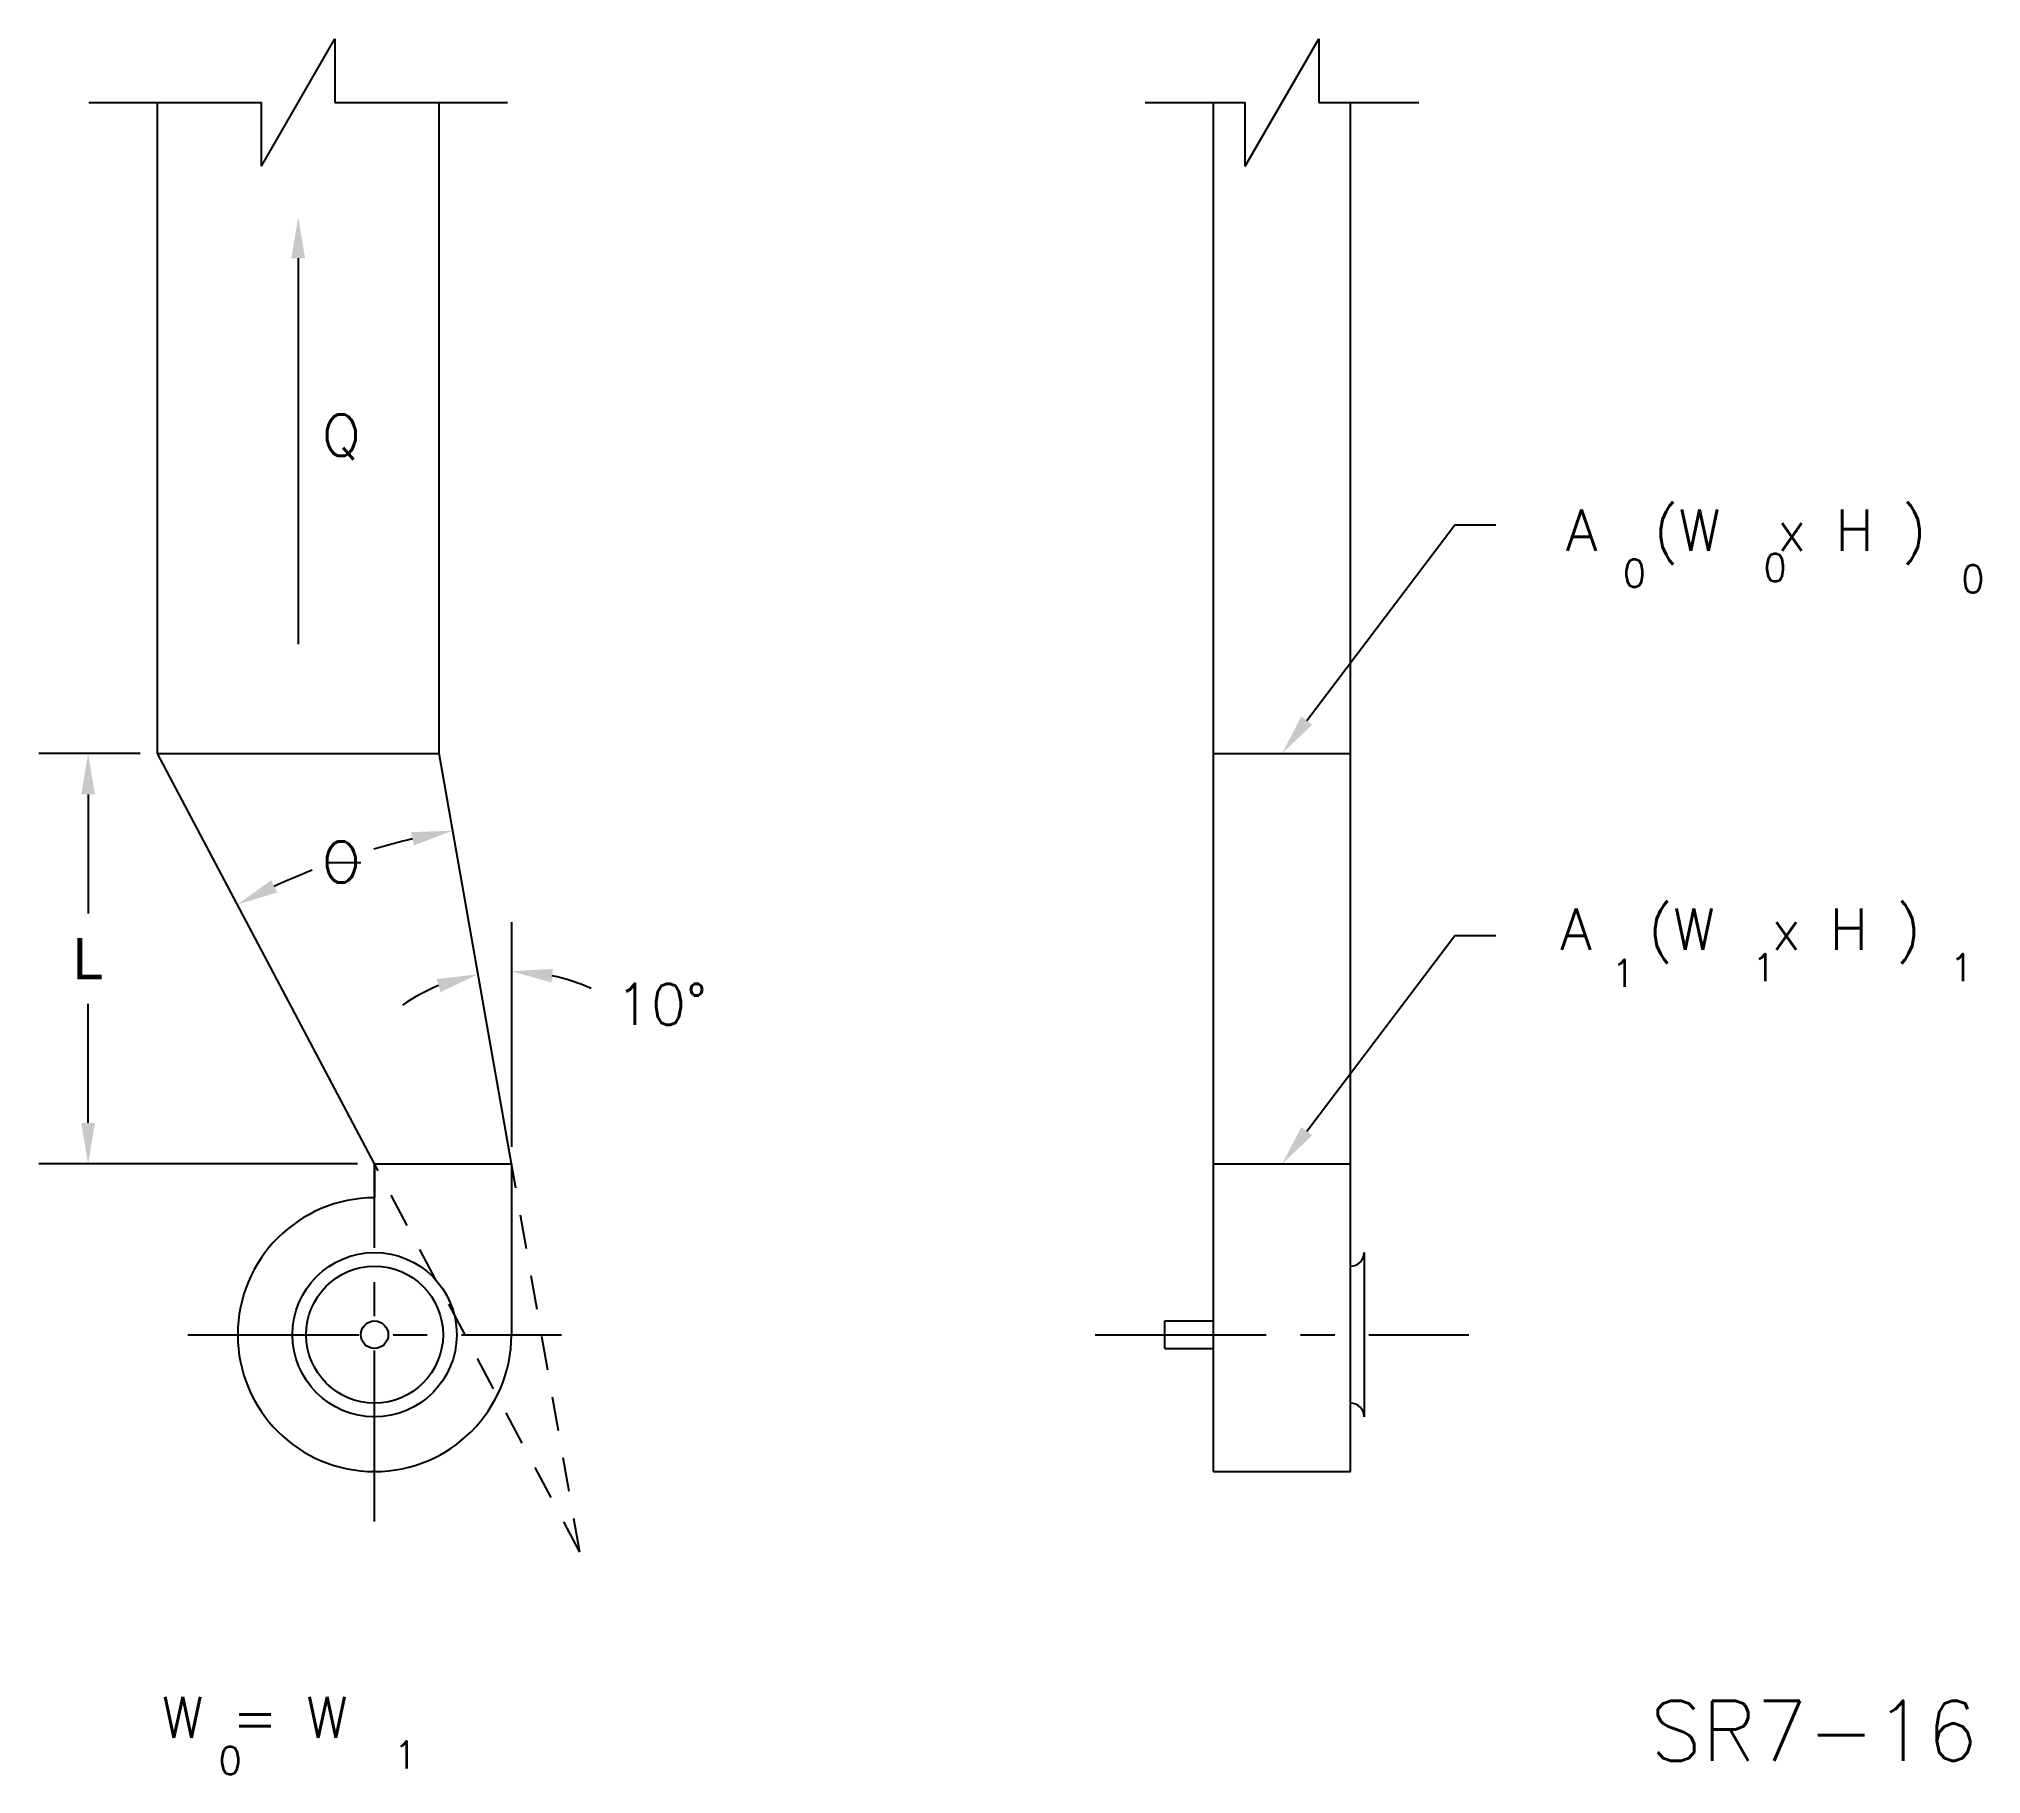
# Model space of a CAD drawing. Extents: x 2.14 to 9.23, y 0.97 to 7.31.
import ezdxf
from ezdxf.enums import TextEntityAlignment as Align

# ---------------------------------------------------------------- set-up
doc = ezdxf.new("R2010")
doc.units = 0
doc.header["$LTSCALE"] = 0.5
doc.header["$MEASUREMENT"] = 0
doc.linetypes.add('CENTER', pattern=[2, 1.25, -0.25, 0.25, -0.25])
doc.linetypes.add('HIDDEN', pattern=[0.375, 0.25, -0.125])
doc.layers.get('0').update_dxf_attribs({"linetype": 'CONTINUOUS'})
doc.layers.add('DIM', color=3, linetype='CONTINUOUS')
doc.styles.add('ROMANS', font='romans')

msp = doc.modelspace()

# ---------------------------------------------------------------- linework, layer by layer
for p, q in [((2.9499, 6.8428), (3.2182, 7.3075)), ((3.2182, 7.3075), (3.2182, 7.0752)), ((6.5438, 6.8428), (6.8121, 7.3075)), ((6.8121, 7.3075), (6.8121, 7.0752)), ((2.3195, 7.0752), (2.9499, 7.0752)), ((2.5695, 4.6971), (2.5695, 7.0752)), ((2.9499, 6.8428), (2.9499, 7.0752)), ((3.2182, 7.0752), (3.8485, 7.0752)), ((3.5985, 4.6971), (3.5985, 7.0752)), ((6.178, 7.0752), (6.5438, 7.0752)), ((6.428, 2.0735), (6.428, 7.0752)), ((6.5438, 6.8428), (6.5438, 7.0752)), ((6.8121, 7.0752), (7.178, 7.0752)), ((6.928, 2.0735), (6.928, 7.0752)), ((3.084, 6.5063), (3.084, 5.0957)), ((6.7684, 4.8168), (7.3091, 5.5324)), ((7.3091, 5.5324), (7.4591, 5.5324)), ((2.507, 4.6971), (2.1364, 4.6971)), ((2.5695, 4.6971), (3.5985, 4.6971)), ((3.363, 3.1971), (2.5695, 4.6971)), ((3.863, 3.1971), (3.5985, 4.6971)), ((6.428, 4.6971), (6.928, 4.6971)), ((2.3164, 4.5471), (2.3164, 4.1121)), ((3.185, 4.2983), (3.3132, 4.2983)), ((3.863, 4.081), (3.863, 3.2596)), ((6.7684, 3.3168), (7.3091, 4.0324)), ((7.3091, 4.0324), (7.4591, 4.0324)), ((2.3164, 3.3471), (2.3164, 3.7821)), ((3.3005, 3.1971), (2.1364, 3.1971)), ((3.363, 3.1971), (3.363, 3.0735)), ((3.363, 3.1971), (3.863, 3.1971)), ((3.863, 3.1971), (3.863, 2.5735)), ((6.428, 3.1971), (6.928, 3.1971)), ((6.978, 2.8735), (6.978, 2.2735)), ((6.2496, 2.6235), (6.428, 2.6235)), ((6.2496, 2.5235), (6.2496, 2.6235)), ((6.2496, 2.5235), (6.428, 2.5235)), ((6.428, 2.0735), (6.928, 2.0735))]:
    msp.add_line(p, q)
at = {"linetype": 'CENTER'}
for p, q in [((3.363, 1.8908), (3.363, 3.1971)), ((2.6803, 2.5735), (4.0457, 2.5735)), ((5.9953, 2.5735), (7.3606, 2.5735))]:
    msp.add_line(p, q, dxfattribs=at)
at = {"linetype": 'HIDDEN'}
for q in [(3.363, 3.1971), (3.863, 3.1971)]:
    msp.add_line((4.113, 1.7793), q, dxfattribs=at)
for radius in [0.3, 0.25, 0.05]:
    msp.add_circle((3.363, 2.5735), radius)
for centre, radius, start, end in [((4.113, 1.7793), 2.6763, 103.21177, 106.34469), ((4.113, 1.7793), 2.6763, 111.4444, 114.66622), ((3.863, 3.1971), 0.7039, 112.23358, 124.46715), ((3.863, 3.1971), 0.7039, 65.53285, 77.76642), ((3.363, 2.5735), 0.5, 90, 0), ((6.928, 2.8735), 0.05, 270, 0), ((6.928, 2.2735), 0.05, 0, 90)]:
    msp.add_arc(centre, radius, start, end)
for points in [[(3.109, 6.5063), (3.059, 6.5063), (3.084, 6.6563)], [(6.7883, 4.8017), (6.7484, 4.8319), (6.678, 4.6971)], [(2.2914, 4.5471), (2.3414, 4.5471), (2.3164, 4.6971)], [(3.5064, 4.3602), (3.4963, 4.4092), (3.6483, 4.4149)], [(3.0072, 4.1889), (2.9851, 4.2338), (2.8616, 4.1449)], [(4.0095, 3.8601), (4.0148, 3.9098), (3.863, 3.901)], [(3.6036, 3.8246), (3.5897, 3.8727), (3.7408, 3.8903)], [(2.2914, 3.3471), (2.3414, 3.3471), (2.3164, 3.1971)], [(6.7883, 3.3017), (6.7484, 3.3319), (6.678, 3.1971)]]:
    msp.add_solid(points)

# ---------------------------------------------------------------- texts
at = {"style": 'ROMANS'}
for s, height, p in [('Q', 0.15, (3.1706, 5.7847)), ('0', 0.1, (7.9224, 5.3051)), ('0', 0.1, (8.4364, 5.3257)), ('0', 0.1, (9.1591, 5.2846)), ('O', 0.15, (3.1706, 4.2252)), ('1', 0.1, (7.8813, 3.8441)), ('1', 0.1, (8.3953, 3.8646)), ('1', 0.1, (9.118, 3.8646)), ('10%%d', 0.15, (4.2434, 3.7054)), ('0', 0.1, (2.7925, 0.968)), ('1', 0.1, (3.4329, 0.9885))]:
    msp.add_text(s, height=height, dxfattribs=at).set_placement(p)
for s, p in [('A  (W  x H )', (7.7147, 5.5127)), ('A  (W  x H )', (7.6942, 4.055)), ('W = W', (2.5849, 1.1755))]:
    msp.add_text(s, height=0.15, dxfattribs=at).set_placement(p, align=Align.MIDDLE_LEFT)
at = {"insert": (2.3164, 3.9471), "char_height": 0.15, "attachment_point": 5}
msp.add_mtext('\\A1;L', dxfattribs=at)
at = {"layer": 'DIM', "color": 7, "style": 'ROMANS'}
msp.add_text('SR7-16', height=0.22, dxfattribs=at).set_placement((8.0229, 1.0163))

doc.saveas('drawing.dxf')
